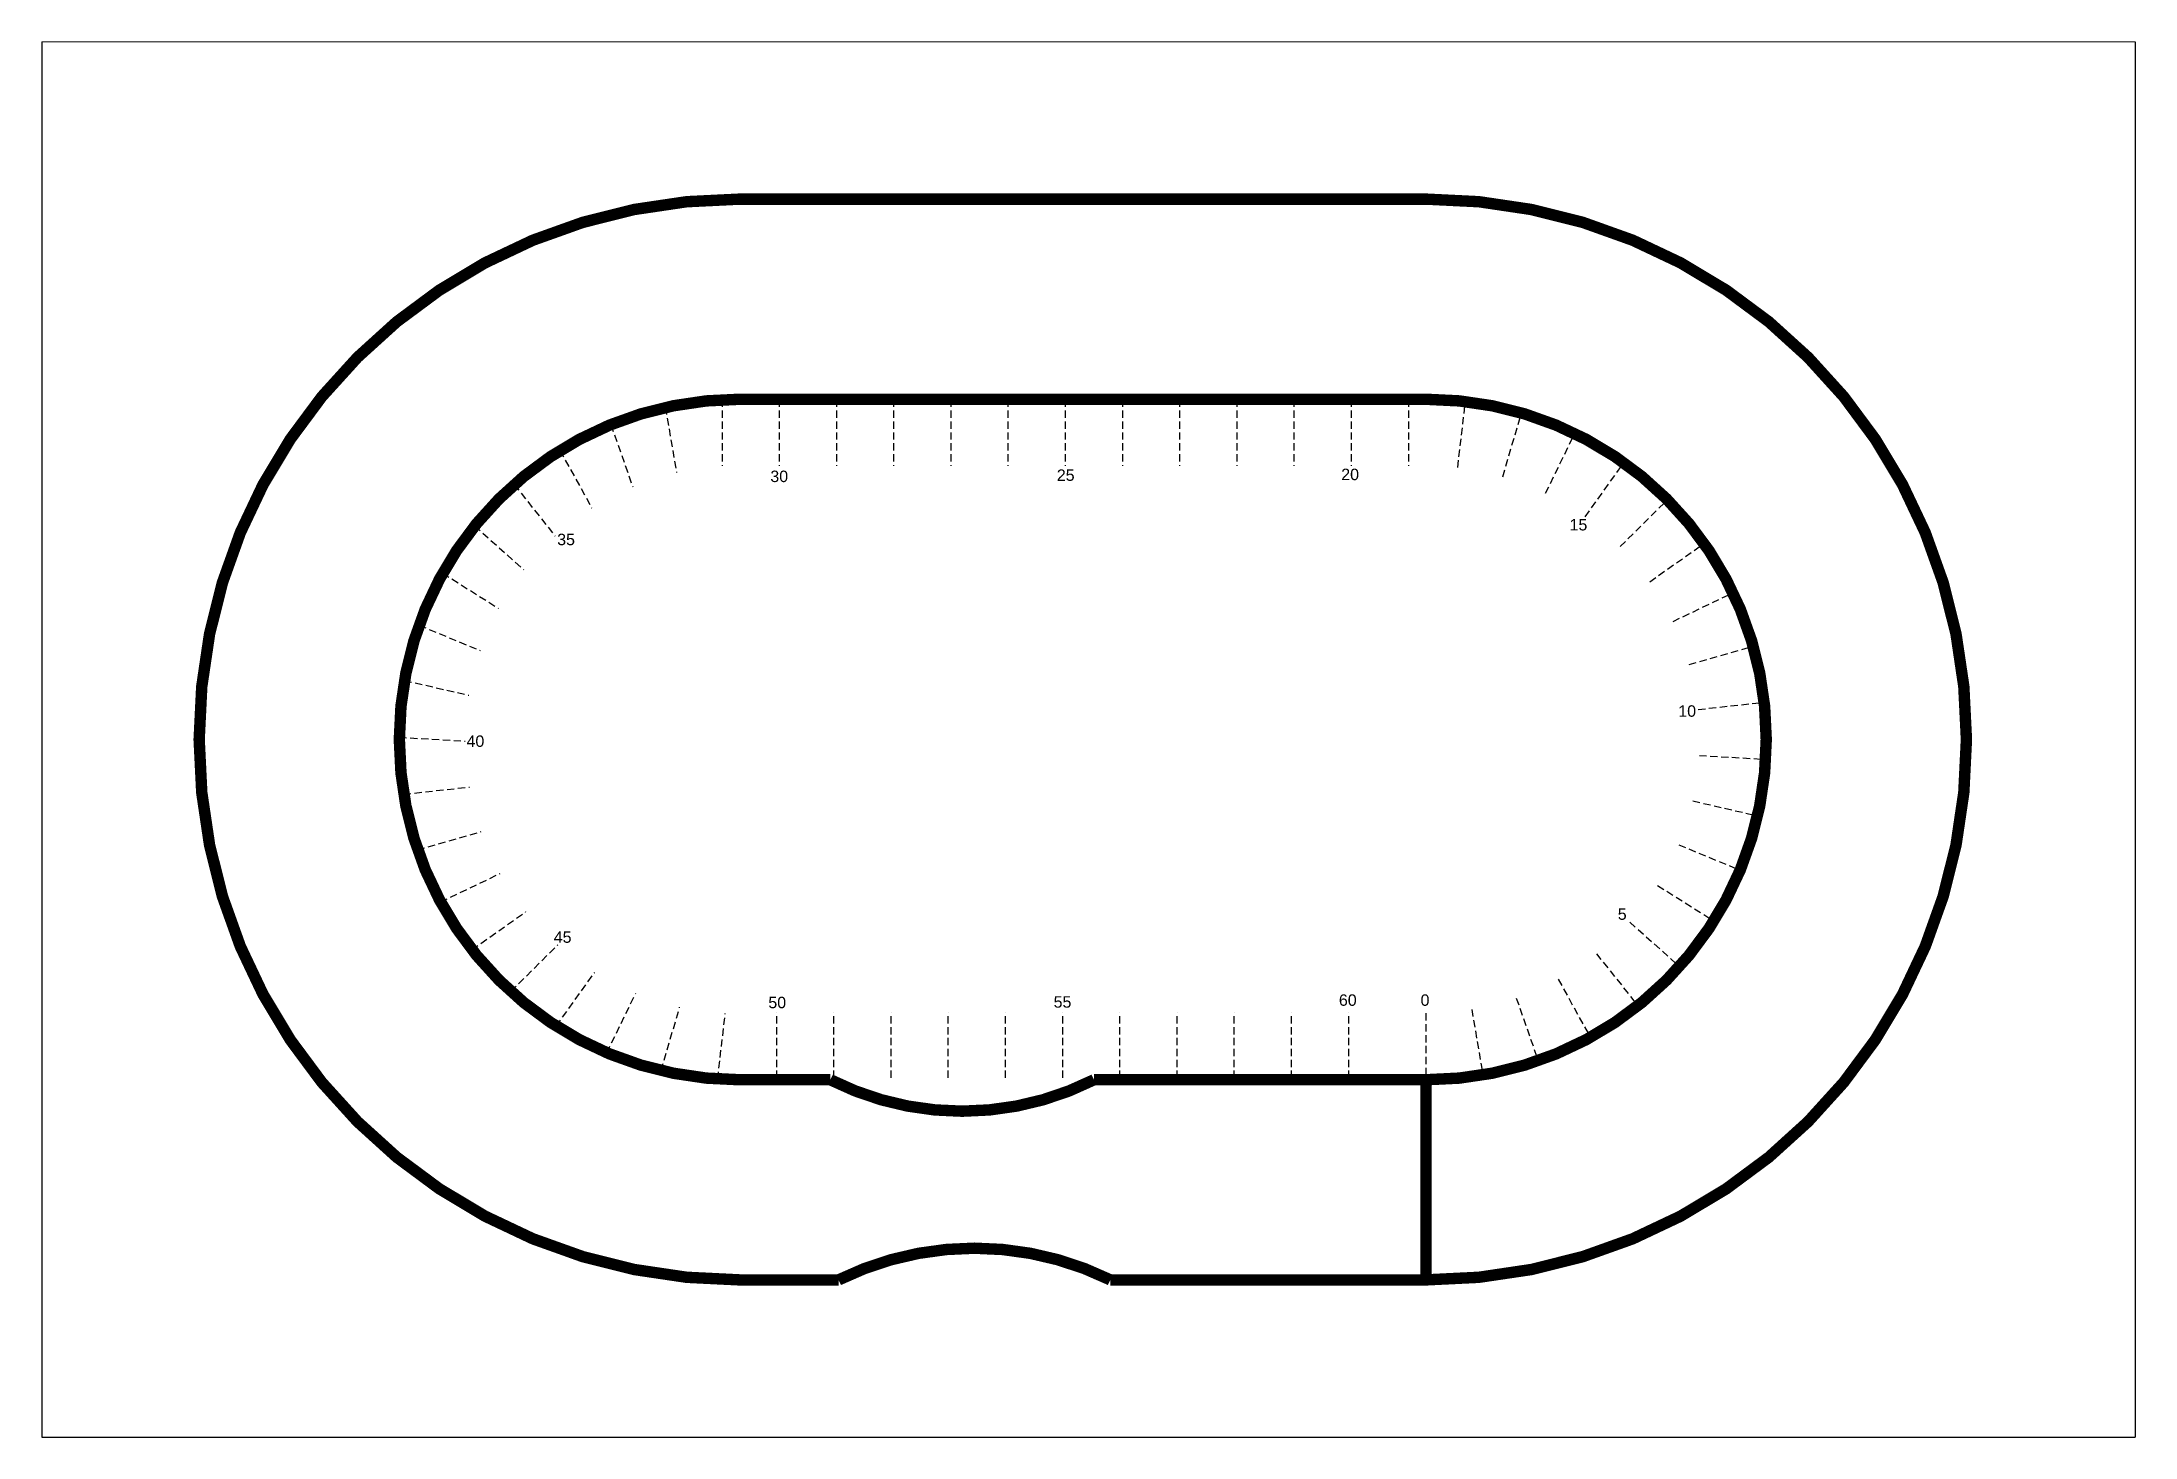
# Model space of a CAD drawing. Header units: millimetres. Extents: x 1773 to 5433, y 2419 to 4859.
import ezdxf

# ---------------------------------------------------------------- set-up
doc = ezdxf.new("R2010")
doc.units = ezdxf.units.MM
doc.linetypes.add('DASHED', pattern=[19.05, 12.7, -6.35])
doc.layers.add('图层1', color=7, linetype='Continuous', lineweight=25)
doc.styles.get("Standard").update_dxf_attribs({"font": 'arial.ttf'})

# ---------------------------------------------------------------- blocks, each defined once
blk = doc.blocks.new('*U7')
at = {"layer": '图层1', "linetype": 'DASHED'}
blk.add_line((0, 58.1), (0, -58.1), dxfattribs=at)
blk = doc.blocks.new('*U8')
at = {"layer": '图层1', "color": 0, "linetype": 'ByBlock', "lineweight": -2, "transparency": 16777216}
for p, rotation in [((4255.2, 4172.7), 173.3319000000001), ((4343.6, 4154.8), 163.7023500000001), ((4427.6, 4122.3), 154.0728000000001), ((4505.1, 4076.2), 144.4432500000001), ((4573.8, 4017.8), 134.8137), ((4631.7, 3948.8), 125.18415), ((4677.3, 3871), 115.5546), ((4709.2, 3786.7), 105.9250500000001), ((4726.6, 3698.3), 96.29550000000006), ((4728.9, 3608.2), 86.66595000000004), ((4716.1, 3519), 77.03640000000001), ((4688.6, 3433.1), 67.40684999999999), ((4647.1, 3353.1), 57.77730000000003), ((4592.8, 3281.2), 48.14775000000001), ((4527.2, 3219.3), 38.51820000000001), ((4370, 3132.5), 19.25910000000003), ((4452.3, 3169.3), 28.88864999999999), ((4282.7, 3110.1), 9.629549999999952)]:
    blk.add_blockref('*U7', p, dxfattribs=dict(at, rotation=rotation))
blk.add_blockref('*U7', (4192.9, 3102.5), dxfattribs=at)
blk = doc.blocks.new('*U19')
at = {"layer": '图层1', "linetype": 'DASHED'}
blk.add_line((0, 57.7), (0, -57.7), dxfattribs=at)
blk = doc.blocks.new('*U20')
at = {"layer": '图层1', "color": 0, "linetype": 'ByBlock', "lineweight": -2, "transparency": 16777216}
for p in [(-1100, 0), (-1000, 0), (-900, 0), (-800, 0), (-700, 0), (-600, 0), (-500, 0), (-400, 0), (-300, 0), (-200, 0), (-100, 0), (0, 0)]:
    blk.add_blockref('*U19', p, dxfattribs=at)
blk = doc.blocks.new('*U28')
at = {"layer": '图层1', "linetype": 'DASHED'}
blk.add_line((0, 57.7), (0, -57.7), dxfattribs=at)
blk = doc.blocks.new('*U29')
at = {"layer": '图层1', "color": 0, "linetype": 'ByBlock', "lineweight": -2, "transparency": 16777216}
for p, rotation in [((2872.8, 4163.2), 9.629549999999952), ((2786.9, 4135.8), 19.25909999999999), ((2706.8, 4094.3), 28.88864999999999), ((2634.7, 4040), 38.51820000000001), ((2572.7, 3974.5), 48.14775000000003), ((2522.6, 3899.5), 57.7773), ((2485.7, 3817.2), 67.40685000000002), ((2463.1, 3729.8), 77.03640000000003), ((2455.5, 3639.9), 86.66595000000005), ((2463, 3550), 96.29550000000003), ((2485.4, 3462.6), 105.92505), ((2522.1, 3380.2), 115.5546), ((2572.1, 3305.1), 125.18415), ((2633.9, 3239.5), 134.8137), ((2705.9, 3185.1), 144.4432500000001), ((2785.9, 3143.5), 154.0728), ((2871.8, 3115.8), 163.7023500000001), ((2961.1, 3103), 173.3319000000001)]:
    blk.add_blockref('*U28', p, dxfattribs=dict(at, rotation=rotation))
blk.add_blockref('*U28', (2962.1, 4175.9), dxfattribs=at)
blk = doc.blocks.new('*U34')
at = {"layer": '图层1', "linetype": 'DASHED'}
blk.add_line((0, -57.2), (0, 57.2), dxfattribs=at)
blk = doc.blocks.new('*U35')
at = {"layer": '图层1', "color": 0, "linetype": 'ByBlock', "lineweight": -2, "transparency": 16777216}
for p in [(0, 0), (100, 0), (200, 0), (300, 0), (400, 0), (500, 0), (600, 0), (700, 0), (800, 0), (900, 0), (1000, 0)]:
    blk.add_blockref('*U34', p, dxfattribs=at)

msp = doc.modelspace()

# ---------------------------------------------------------------- linework, layer by layer
at = {"layer": '图层1', "lineweight": 20}
msp.add_line((1772.9, 4859.4), (5432.9, 4859.4), dxfattribs=at)
at = {"layer": '图层1'}
for p, q in [((1772.9, 4859.4), (1772.9, 2419.4)), ((5432.9, 4859.4), (5432.9, 2419.4)), ((4192.9, 2694.4), (4162.9, 2694.4)), ((4162.9, 2694.4), (4162.9, 2694.4)), ((1772.9, 2419.4), (5432.9, 2419.4))]:
    msp.add_line(p, q, dxfattribs=at)
at = {"layer": '图层1', "const_width": 20}
for points in [[(4192.9, 4584.4, -1), (4192.9, 2694.4), (3641.2, 2694.4, 0.233152), (3165.8, 2694.4), (2992.9, 2694.4, -1), (2992.9, 4584.4)], [(3612.6, 3044.4), (4192.9, 3044.4, 1), (4192.9, 4234.4), (2992.9, 4234.4, 1), (2992.9, 3044.4), (3151.4, 3044.4, 0.238527)]]:
    msp.add_lwpolyline(points, format="xyb", close=True, dxfattribs=at)
msp.add_lwpolyline([(4192.9, 3044.4), (4192.9, 2694.4)], dxfattribs=at)

# ---------------------------------------------------------------- block references
at = {"layer": '图层1'}
for name, p in [('*U29', (0, 0)), ('*U20', (4162.1, 4175.9)), ('*U8', (0, 0)), ('*U35', (3057.8, 3104.8))]:
    msp.add_blockref(name, p, dxfattribs=at)

# ---------------------------------------------------------------- texts
at = {"lineweight": 50}
for s, p in [('25', (3547.5, 4091.7)), ('20', (4044.8, 4093)), ('15', (4444, 4005)), ('10', (4634.1, 3679.2)), ('5', (4528.3, 3324.1)), ('0', (4183.5, 3173.7))]:
    msp.add_text(s, height=20, dxfattribs=at).set_placement(p)
at = {"layer": '图层1', "char_height": 20, "width": 30.368, "attachment_point": 1}
for s, insert in [('30', (3046.6, 4109.6)), ('35', (2673.9, 3999.2)), ('40', (2515.4, 3646.5)), ('45', (2667.9, 3303.9)), ('50', (3043.1, 3189.5)), ('55', (3541.9, 3190.5)), ('60', (4040.7, 3193.7))]:
    msp.add_mtext(s, dxfattribs=dict(at, insert=insert))

doc.saveas('drawing.dxf')
